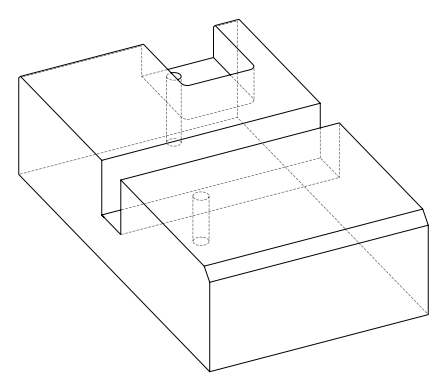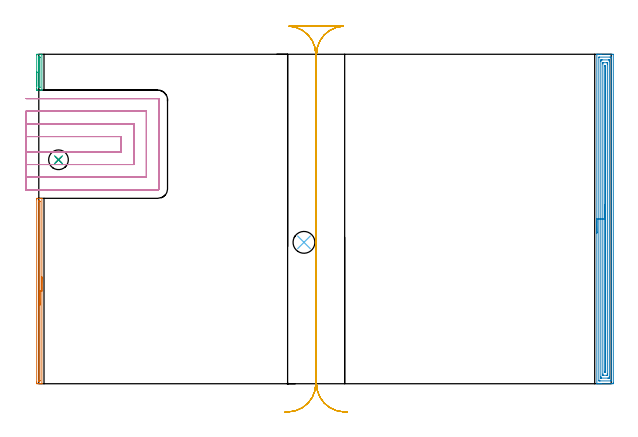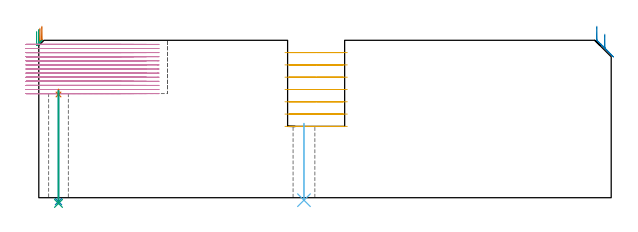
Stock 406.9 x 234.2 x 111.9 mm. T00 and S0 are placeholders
(PLAN: 9 operations, 6 tool changes, 49.6 min)
(1 AREA_MILL | FG_CHAMFER_SURFACE | UGT0205_001 | 2.26 min | 921 mm3)
(2 AREA_MILL_1 | FG_CHAMFER_SURFACE_1 | UGT0205_001 | 9.55 min | 16030 mm3)
(3 AREA_MILL_2 | FG_CHAMFER_SURFACE_2 | UGT0205_001 | 0.56 min | 193 mm3)
(4 MILL_SLOT | SLOT_PARTIAL_RECTANGULAR | NXT0201_011 | Follow Part, ap 3, ae 75% | 27.36 min | 265949 mm3)
(5 MILL_RECTANGULAR_SLOT | SLOT_RECTANGULAR | UGT0201_019 | Follow Part, ap 10, ae 75% | 9 min | 580665 mm3)
(6 INDEXABLE_INSERT_DRILL_THROUGH_HOLE_FROM_SOLID | STEP1HOLE | NXT0302_002 | 0.23 min | 9593 mm3)
(7 SPOT_DRILL | STEP1HOLE_1 | NXT0321_9005460120000 | 0.04 min | 79 mm3)
(8 DRILL_THROUGH_HOLE_INTO_CENTER | STEP1HOLE_1 | NXT0301_042 | 0.32 min | 2858 mm3)
(9 DRILL_TO_ENLARGE_THROUGH_HOLE | STEP1HOLE_1 | NXT0301_104 | 0.33 min | 8628 mm3)
(TOOL UGT0205_001 | Chamfer Mill 20 x 3 x 45 deg. | D20 FL50 Z2)
(TOOL NXT0201_011 | ENDMILL 12mm [2P460-1200-NA 1630] | D12 FL38 Z6)
(TOOL UGT0201_019 | End mill 40 mm | D40 FL63 Z6)
(TOOL NXT0302_002 | Index. Insert Drill 15.5mm [880-D1550L20-05] | D15.5 PA176 FL78 Z2)
(TOOL NXT0321_9005460120000 | NC Spot Drill, 142deg, 12mm, Carbide, Uncoated | D12 PA142 FL30 Z2)
(TOOL NXT0301_042 | Carbide Drill 7.1mm [860.1-0710-057A1-MM 2214] | D7.1 PA140 FL85 Z2)
(TOOL NXT0301_104 | Carbide Drill 14mm [860.1-1400-112A1-MM 2214] | D14 PA140 FL123 Z2)
(OP 1 AREA_MILL)
G17 G21 G94 G90
T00 M6
G54
G17 G0 G90 X2.2 Y75.9 S1061 M3
G43 Z121.9 H0
G94 G1 Y75.862 Z121.028 F250.
Y75.748 Z120.163
Y75.559 Z119.312
Y75.297 Z118.48
Y74.963 Z117.674
Y74.56 Z116.9
Y74.092 Z116.164
Y73.56 Z115.472
Y72.971 Z114.829
Y72.328 Z114.239
Y71.636 Z113.708
Y70.9 Z113.24
Y70.126 Z112.837
Y69.32 Z112.503
Y68.488 Z112.241
Y67.636 Z112.052
Y66.772 Z111.938
Y65.9 Z111.9
Y0.178
X2.204 Y0.01 Z111.895
X2.17 Y0.008 Z111.861
X1.777 Y0. Z111.476
X1.514 Z111.214
X0.793 Z110.488
X-0.454 Z109.243
X-0.98 Y0.001 Z108.715
X-1.226 Y0.003 Z108.469
X-1.491 Y0.009 Z108.205
X-1.494 Y0.11 Z108.202
X-1.499 Y0.629 Z108.201
X-1.5 Y1.154 Z108.2
Y130.802
X-1.499 Y131.171 Z108.201
X-1.494 Y131.69 Z108.202
X-1.491 Y131.791 Z108.205
X-0.98 Y131.8 Z108.715
X0.433 Z110.129
X0.793 Z110.488
X1.514 Z111.214
X1.777 Z111.477
X2.17 Y131.792 Z111.861
X2.197 Y131.79 Z111.888
X2.2 Y131.618 Z111.9
Y65.9
X0.786 Z110.486
X0.785 Y2.194 Z110.485
X0.784 Y2.083 Z110.484
X0.781 Y2.029 Z110.481
X0.78 Y2.01 Z110.48
X0.707 Y2.008 Z110.407
X0.319 Y2.002 Z110.019
X0.054 Y2.006 Z109.754
X-0.065 Y2.01 Z109.635
X-0.079 Y2.014 Z109.621
X-0.081 Y2.033 Z109.619
X-0.084 Y2.086 Z109.616
X-0.085 Y2.194 Z109.615
X-0.086 Y2.41 Z109.614
X-0.085 Y129.603 Z109.615
X-0.084 Y129.713 Z109.616
X-0.081 Y129.767 Z109.619
X-0.08 Y129.786 Z109.62
X-0.063 Y129.79 Z109.637
X0.143 Y129.796 Z109.843
X0.381 Y129.799 Z110.081
X0.646 Y129.795 Z110.346
X0.765 Y129.79 Z110.465
X0.779 Y129.786 Z110.479
X0.781 Y129.767 Z110.481
X0.784 Y129.714 Z110.484
X0.785 Y129.606 Z110.485
X0.786 Y129.39 Z110.486
Y65.9
Y65.028 Z110.524
Y64.163 Z110.638
Y63.312 Z110.826
Y62.48 Z111.089
Y61.674 Z111.423
Y60.9 Z111.825
Y60.164 Z112.294
Y59.472 Z112.825
Y58.829 Z113.415
Y58.24 Z114.058
Y57.708 Z114.75
Y57.24 Z115.486
Y56.837 Z116.26
Y56.503 Z117.065
Y56.241 Z117.897
Y56.052 Z118.749
Y55.938 Z119.614
Y55.9 Z120.486
G0 Z121.9
M5
M2
(OP 2 AREA_MILL_1)
G17 G21 G94 G90
T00 M6
G54
G17 G0 G90 X396.7 Y107.1 S1061 M3
G43 Z121.9 H0
G94 G1 Y107.138 Z121.028 F250.
Y107.252 Z120.163
Y107.441 Z119.312
Y107.703 Z118.48
Y108.037 Z117.674
Y108.44 Z116.9
Y108.908 Z116.164
Y109.44 Z115.472
Y110.029 Z114.829
Y110.672 Z114.239
Y111.364 Z113.708
Y112.1 Z113.24
Y112.874 Z112.837
Y113.68 Z112.503
Y114.512 Z112.241
Y115.364 Z112.052
Y116.228 Z111.938
Y117.1 Z111.9
Y234.038
X396.702 Y234.191 Z111.888
X396.731 Y234.2 Z111.86
X397.083 Z111.516
X397.471 Z111.128
X398.115 Z110.48
X399.324 Z109.273
X399.889 Z108.705
X407.872 Z100.726
X408.157 Y234.198 Z100.441
X408.392 Y234.19 Z100.206
X408.399 Y233.953 Z100.199
X408.4 Y0.969 Z100.2
X408.399 Y0.608 Z100.201
X408.394 Y0.082 Z100.203
X408.392 Y0.008 Z100.206
X407.872 Y0.004 Z100.726
X407.267 Y0. Z101.33
X399.889 Z108.705
X399.324 Z109.273
X399.002 Z109.594
X398.437 Z110.159
X398.115 Z110.48
X397.471 Z111.128
X397.083 Z111.516
X396.731 Z111.86
X396.703 Y0.009 Z111.888
X396.7 Y0.162 Z111.9
Y117.1
X398.114 Z110.486
Y231.806
X398.115 Y232.19 Z110.485
X398.612 Y232.199 Z109.988
X406.098 Y232.2 Z102.502
X406.595 Y232.199 Z102.005
X406.985 Y232.19 Z101.615
X406.986 Y231.806 Z101.614
Y2.394
X406.985 Y2.01 Z101.615
X406.488 Y2.001 Z102.112
X399.002 Y2. Z109.598
X398.505 Y2.001 Z110.095
X398.115 Y2.01 Z110.485
X398.114 Y2.394 Z110.486
Y2.395
Y117.1
X399.528 Z109.072
X399.529 Y229.128 Z109.071
X399.53 Y229.49 Z109.07
X399.535 Y230.021 Z109.065
X399.54 Y230.19 Z109.06
X399.713 Y230.198 Z108.887
X399.889 Y230.199 Z108.711
X400.598 Y230.2 Z108.002
X405.211 Y230.199 Z103.389
X405.389 Y230.196 Z103.211
X405.506 Y230.19 Z103.094
X405.565 Y230.177 Z103.035
X405.568 Y230.141 Z103.032
X405.57 Y230.021 Z103.03
X405.571 Y229.658 Z103.029
X405.572 Y229.128 Z103.028
X405.571 Y5.072 Z103.029
X405.57 Y4.71 Z103.03
X405.565 Y4.179 Z103.035
X405.559 Y4.01 Z103.041
X405.387 Y4.002 Z103.213
X405.211 Y4.001 Z103.389
X404.502 Y4. Z104.098
X399.889 Y4.001 Z108.711
X399.712 Y4.004 Z108.888
X399.594 Y4.01 Z109.006
X399.535 Y4.023 Z109.065
X399.532 Y4.059 Z109.068
X399.53 Y4.179 Z109.07
X399.529 Y4.542 Z109.071
X399.528 Y5.072 Z109.072
Y117.1
X400.943 Z107.657
Y227.343
X400.946 Y228.065 Z107.654
X400.949 Y228.17 Z107.651
X400.951 Y228.19 Z107.649
X400.972 Y228.193 Z107.628
X401.025 Y228.196 Z107.575
X401.237 Y228.199 Z107.363
X403.874 Z104.726
X404.075 Y228.197 Z104.525
X404.125 Y228.194 Z104.475
X404.146 Y228.19 Z104.454
X404.15 Y228.179 Z104.45
X404.152 Y228.111 Z104.448
X404.157 Y227.511 Z104.443
Y227.343
Y6.857
X404.154 Y6.135 Z104.446
X404.151 Y6.03 Z104.449
X404.149 Y6.01 Z104.451
X404.128 Y6.007 Z104.472
X404.075 Y6.004 Z104.525
X403.863 Y6.001 Z104.737
X401.226 Z107.374
X401.025 Y6.003 Z107.575
X400.975 Y6.006 Z107.625
X400.954 Y6.01 Z107.646
X400.95 Y6.021 Z107.65
X400.948 Y6.089 Z107.652
X400.943 Y6.689 Z107.657
Y6.857
Y117.1
X402.357 Z106.243
X402.358 Y225.947 Z106.242
X402.359 Y226.076 Z106.241
X402.364 Y226.178 Z106.236
X402.366 Y226.192 Z106.234
X402.372 Y226.195 Z106.228
X402.391 Y226.197 Z106.209
X402.55 Y226.199 Z106.05
X402.641 Y226.198 Z105.959
X402.697 Y226.195 Z105.903
X402.727 Y226.19 Z105.873
X402.736 Y226.186 Z105.864
X402.737 Y226.14 Z105.863
X402.742 Y225.752 Z105.858
X402.743 Y225.558 Z105.857
Y225.363
X402.742 Y8.253 Z105.858
X402.741 Y8.124 Z105.859
X402.736 Y8.022 Z105.864
X402.734 Y8.008 Z105.866
X402.728 Y8.005 Z105.872
X402.709 Y8.003 Z105.891
X402.55 Y8.001 Z106.05
X402.459 Y8.002 Z106.141
X402.403 Y8.005 Z106.197
X402.373 Y8.01 Z106.227
X402.364 Y8.014 Z106.236
X402.363 Y8.06 Z106.237
X402.358 Y8.448 Z106.242
X402.357 Y8.642 Z106.243
Y8.837
Y117.1
Y117.972 Z106.281
Y118.836 Z106.395
Y119.688 Z106.584
Y120.52 Z106.846
Y121.326 Z107.18
Y122.1 Z107.583
Y122.836 Z108.052
Y123.528 Z108.583
Y124.171 Z109.172
Y124.76 Z109.815
Y125.292 Z110.507
Y125.76 Z111.243
Y126.163 Z112.017
Y126.497 Z112.823
Y126.759 Z113.655
Y126.948 Z114.507
Y127.062 Z115.372
Y127.1 Z116.243
G0 Z121.9
M5
M2
(OP 3 AREA_MILL_2)
G17 G21 G94 G90
T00 M6
G54
G17 G0 G90 X-1.5 Y211.45 S1061 M3
G43 Z121.9 H0
Z118.2
G94 G1 Y211.488 Z117.328 F250.
Y211.602 Z116.463
Y211.791 Z115.612
Y212.053 Z114.78
Y212.387 Z113.974
Y212.79 Z113.2
Y213.258 Z112.464
Y213.79 Z111.772
Y214.379 Z111.129
Y215.022 Z110.54
Y215.714 Z110.008
Y216.45 Z109.54
Y217.224 Z109.137
Y218.03 Z108.803
Y218.862 Z108.541
Y219.714 Z108.352
Y220.578 Z108.238
Y221.45 Z108.2
X-1.499 Y233.769 Z108.201
X-1.497 Y234.026 Z108.203
X-1.493 Y234.194 Z108.207
X-0.98 Y234.2 Z108.72
X1.691 Z111.391
X2.193 Y234.19 Z111.893
X2.2 Y233.769 Z111.9
Y209.131
X2.193 Y208.71 Z111.893
X1.691 Y208.7 Z111.391
X-0.98 Z108.72
X-1.229 Y208.702 Z108.471
X-1.493 Y208.706 Z108.207
X-1.497 Y208.874 Z108.203
X-1.499 Y209.131 Z108.201
X-1.5 Y209.647 Z108.2
Y215.549
Y221.45
X-0.086 Z109.614
Y232.002
X-0.084 Y232.118 Z109.616
X-0.082 Y232.171 Z109.618
X-0.08 Y232.189 Z109.62
X-0.033 Y232.192 Z109.667
X0.158 Y232.198 Z109.858
X0.705 Y232.2 Z110.405
X0.72 Y232.199 Z110.42
X0.768 Y232.191 Z110.468
X0.779 Y232.187 Z110.479
X0.782 Y232.169 Z110.482
X0.784 Y232.119 Z110.484
X0.786 Y232.017 Z110.486
Y210.89
X0.782 Y210.781 Z110.482
X0.779 Y210.729 Z110.479
X0.772 Y210.71 Z110.472
X0.601 Y210.706 Z110.301
X0.218 Y210.701 Z109.918
X-0.02 Z109.68
X-0.068 Y210.709 Z109.632
X-0.079 Y210.713 Z109.621
X-0.082 Y210.731 Z109.618
X-0.084 Y210.781 Z109.616
X-0.086 Y210.883 Z109.614
Y221.45
Y222.322 Z109.652
Y223.186 Z109.766
Y224.038 Z109.955
Y224.87 Z110.217
Y225.676 Z110.551
Y226.45 Z110.954
Y227.186 Z111.423
Y227.878 Z111.954
Y228.521 Z112.543
Y229.11 Z113.186
Y229.642 Z113.878
Y230.11 Z114.614
Y230.513 Z115.388
Y230.847 Z116.194
Y231.109 Z117.026
Y231.298 Z117.878
Y231.412 Z118.743
Y231.45 Z119.614
G0 Z121.9
M5
M2
(OP 4 MILL_SLOT)
G17 G21 G94 G90
T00 M6
G54
G17 G0 G90 X-9. Y164.8 S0 M3
G43 Z121.9 H1
Z108.985
G94 G1 X-6. F250.
X58.5 F500.
Y175.7
X-6.
X-9. F250.
Y155.8
X-6.
X67.5 F500.
Y184.7
X-6.
X-9. F250.
Y146.8
X-6.
X76.5 F500.
Y193.7
X-6.
X-9. F250.
Y137.8
X-6.
X84.7 F500.
G3 X85.5 Y138.6 R0.8
G1 Y201.9
G3 X84.7 Y202.7 R0.8
G1 X-6.
X-9. F250.
G0 Y164.8 Z106.069
G1 X-6.
X58.5 F500.
Y175.7
X-6.
X-9. F250.
Y155.8
X-6.
X67.5 F500.
Y184.7
X-6.
X-9. F250.
Y146.8
X-6.
X76.5 F500.
Y193.7
X-6.
X-9. F250.
Y137.8
X-6.
X84.7 F500.
G3 X85.5 Y138.6 R0.8
G1 Y201.9
G3 X84.7 Y202.7 R0.8
G1 X-6.
X-9. F250.
G0 Y164.8 Z103.154
G1 X-6.
X58.5 F500.
Y175.7
X-6.
X-9. F250.
Y155.8
X-6.
X67.5 F500.
Y184.7
X-6.
X-9. F250.
Y146.8
X-6.
X76.5 F500.
Y193.7
X-6.
X-9. F250.
Y137.8
X-6.
X84.7 F500.
G3 X85.5 Y138.6 R0.8
G1 Y201.9
G3 X84.7 Y202.7 R0.8
G1 X-6.
X-9. F250.
G0 Y164.8 Z100.238
G1 X-6.
X58.5 F500.
Y175.7
X-6.
X-9. F250.
Y155.8
X-6.
X67.5 F500.
Y184.7
X-6.
X-9. F250.
Y146.8
X-6.
X76.5 F500.
Y193.7
X-6.
X-9. F250.
Y137.8
X-6.
X84.7 F500.
G3 X85.5 Y138.6 R0.8
G1 Y201.9
G3 X84.7 Y202.7 R0.8
G1 X-6.
X-9. F250.
G0 Y164.8 Z97.323
G1 X-6.
X58.5 F500.
Y175.7
X-6.
X-9. F250.
Y155.8
X-6.
X67.5 F500.
Y184.7
X-6.
X-9. F250.
Y146.8
X-6.
X76.5 F500.
Y193.7
X-6.
X-9. F250.
Y137.8
X-6.
X84.7 F500.
G3 X85.5 Y138.6 R0.8
G1 Y201.9
G3 X84.7 Y202.7 R0.8
G1 X-6.
X-9. F250.
G0 Y164.8 Z94.408
G1 X-6.
X58.5 F500.
Y175.7
X-6.
X-9. F250.
Y155.8
X-6.
X67.5 F500.
Y184.7
X-6.
X-9. F250.
Y146.8
X-6.
X76.5 F500.
Y193.7
X-6.
X-9. F250.
Y137.8
X-6.
X84.7 F500.
G3 X85.5 Y138.6 R0.8
G1 Y201.9
G3 X84.7 Y202.7 R0.8
G1 X-6.
X-9. F250.
G0 Y164.8 Z91.492
G1 X-6.
X58.5 F500.
Y175.7
X-6.
X-9. F250.
Y155.8
X-6.
X67.5 F500.
Y184.7
X-6.
X-9. F250.
Y146.8
X-6.
X76.5 F500.
Y193.7
X-6.
X-9. F250.
Y137.8
X-6.
X84.7 F500.
G3 X85.5 Y138.6 R0.8
G1 Y201.9
G3 X84.7 Y202.7 R0.8
G1 X-6.
X-9. F250.
G0 Y164.8 Z88.577
G1 X-6.
X58.5 F500.
Y175.7
X-6.
X-9. F250.
Y155.8
X-6.
X67.5 F500.
Y184.7
X-6.
X-9. F250.
Y146.8
X-6.
X76.5 F500.
Y193.7
X-6.
X-9. F250.
Y137.8
X-6.
X84.7 F500.
G3 X85.5 Y138.6 R0.8
G1 Y201.9
G3 X84.7 Y202.7 R0.8
G1 X-6.
X-9. F250.
G0 Y164.8 Z85.662
G1 X-6.
X58.5 F500.
Y175.7
X-6.
X-9. F250.
Y155.8
X-6.
X67.5 F500.
Y184.7
X-6.
X-9. F250.
Y146.8
X-6.
X76.5 F500.
Y193.7
X-6.
X-9. F250.
Y137.8
X-6.
X84.7 F500.
G3 X85.5 Y138.6 R0.8
G1 Y201.9
G3 X84.7 Y202.7 R0.8
G1 X-6.
X-9. F250.
G0 Y164.8 Z82.746
G1 X-6.
X58.5 F500.
Y175.7
X-6.
X-9. F250.
Y155.8
X-6.
X67.5 F500.
Y184.7
X-6.
X-9. F250.
Y146.8
X-6.
X76.5 F500.
Y193.7
X-6.
X-9. F250.
Y137.8
X-6.
X84.7 F500.
G3 X85.5 Y138.6 R0.8
G1 Y201.9
G3 X84.7 Y202.7 R0.8
G1 X-6.
X-9. F250.
G0 Y164.8 Z79.831
G1 X-6.
X58.5 F500.
Y175.7
X-6.
X-9. F250.
Y155.8
X-6.
X67.5 F500.
Y184.7
X-6.
X-9. F250.
Y146.8
X-6.
X76.5 F500.
Y193.7
X-6.
X-9. F250.
Y137.8
X-6.
X84.7 F500.
G3 X85.5 Y138.6 R0.8
G1 Y201.9
G3 X84.7 Y202.7 R0.8
G1 X-6.
X-9. F250.
G0 Y164.8 Z76.915
G1 X-6.
X58.5 F500.
Y175.7
X-6.
X-9. F250.
Y155.8
X-6.
X67.5 F500.
Y184.7
X-6.
X-9. F250.
Y146.8
X-6.
X76.5 F500.
Y193.7
X-6.
X-9. F250.
Y137.8
X-6.
X84.7 F500.
G3 X85.5 Y138.6 R0.8
G1 Y201.9
G3 X84.7 Y202.7 R0.8
G1 X-6.
X-9. F250.
G0 Y164.8 Z74.
G1 X-6.
X58.5 F500.
Y175.7
X-6.
X-9. F250.
Y155.8
X-6.
X67.5 F500.
Y184.7
X-6.
X-9. F250.
Y146.8
X-6.
X76.5 F500.
Y193.7
X-6.
X-9. F250.
Y137.8
X-6.
X84.7 F500.
G3 X85.5 Y138.6 R0.8
G1 Y201.9
G3 X84.7 Y202.7 R0.8
G1 X-6.
X-9. F250.
G0 Z121.9
M5
M2
(OP 5 MILL_RECTANGULAR_SLOT)
G17 G21 G94 G90
T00 M6
G54
G17 G0 G90 X219.3 Y-20.134 S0 M3
G43 Z121.9 H0
Z103.157
G94 G1 X216.305 Y-19.97 F250.
G2 X197.4 Y0. R20. F500.
G1 Y234.2
G2 X216.305 Y254.17 R20.
G1 Y254.2
X177.995
Y254.17
G2 X196.9 Y234.2 R20.
G1 Y0.
G2 X177.995 Y-19.97 R20.
G1 X175. Y-20.134 F250.
G0 X219.3 Z94.414
G1 X216.305 Y-19.97
G2 X197.4 Y0. R20. F500.
G1 Y234.2
G2 X216.305 Y254.17 R20.
G1 Y254.2
X177.995
Y254.17
G2 X196.9 Y234.2 R20.
G1 Y0.
G2 X177.995 Y-19.97 R20.
G1 X175. Y-20.134 F250.
G0 X219.3 Z85.671
G1 X216.305 Y-19.97
G2 X197.4 Y0. R20. F500.
G1 Y234.2
G2 X216.305 Y254.17 R20.
G1 Y254.2
X177.995
Y254.17
G2 X196.9 Y234.2 R20.
G1 Y0.
G2 X177.995 Y-19.97 R20.
G1 X175. Y-20.134 F250.
G0 X219.3 Z76.929
G1 X216.305 Y-19.97
G2 X197.4 Y0. R20. F500.
G1 Y234.2
G2 X216.305 Y254.17 R20.
G1 Y254.2
X177.995
Y254.17
G2 X196.9 Y234.2 R20.
G1 Y0.
G2 X177.995 Y-19.97 R20.
G1 X175. Y-20.134 F250.
G0 X219.3 Z68.186
G1 X216.305 Y-19.97
G2 X197.4 Y0. R20. F500.
G1 Y234.2
G2 X216.305 Y254.17 R20.
G1 Y254.2
X177.995
Y254.17
G2 X196.9 Y234.2 R20.
G1 Y0.
G2 X177.995 Y-19.97 R20.
G1 X175. Y-20.134 F250.
G0 X219.3 Z59.443
G1 X216.305 Y-19.97
G2 X197.4 Y0. R20. F500.
G1 Y234.2
G2 X216.305 Y254.17 R20.
G1 Y254.2
X177.995
Y254.17
G2 X196.9 Y234.2 R20.
G1 Y0.
G2 X177.995 Y-19.97 R20.
G1 X175. Y-20.134 F250.
G0 X219.3 Z50.7
G1 X216.305 Y-19.97
G2 X197.4 Y0. R20. F500.
G1 Y234.2
G2 X216.305 Y254.17 R20.
G1 Y254.2
X177.995
Y254.17
G2 X196.9 Y234.2 R20.
G1 Y0.
G2 X177.995 Y-19.97 R20.
G1 X175. Y-20.134 F250.
G0 Z121.9
M5
M2
(OP 6 INDEXABLE_INSERT_DRILL_THROUGH_HOLE_FROM_SOLID)
G17 G21 G94 G90
T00 M6
G54
G17 G0 G90 X188.5 Y100.5 S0 M3
G43 Z121.9 H1
G94 G81 G98 Z-1.771 F250. R52.7
G80
M5
M2
(OP 7 SPOT_DRILL)
G17 G21 G94 G90
T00 M6
G54
G17 G0 G90 X14. Y159.2 S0 M3
G43 Z121.9 H0
G94 G81 G98 Z73.389 F250. R77.
G80
M5
M2
(OP 8 DRILL_THROUGH_HOLE_INTO_CENTER)
G17 G21 G94 G90
T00 M6
G54
G17 G0 G90 X14. Y159.2 S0 M3
G43 Z121.9 H1
G94 G73 G98 Z-2.792 F250. Q6.981 R76.
G80
M5
M2
(OP 9 DRILL_TO_ENLARGE_THROUGH_HOLE)
G17 G21 G94 G90
T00 M6
G54
G17 G0 G90 X14. Y159.2 S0 M3
G43 Z121.9 H1
G94 G73 G98 Z-4.048 F250. Q13.008 R76.
G80
M5
M2
